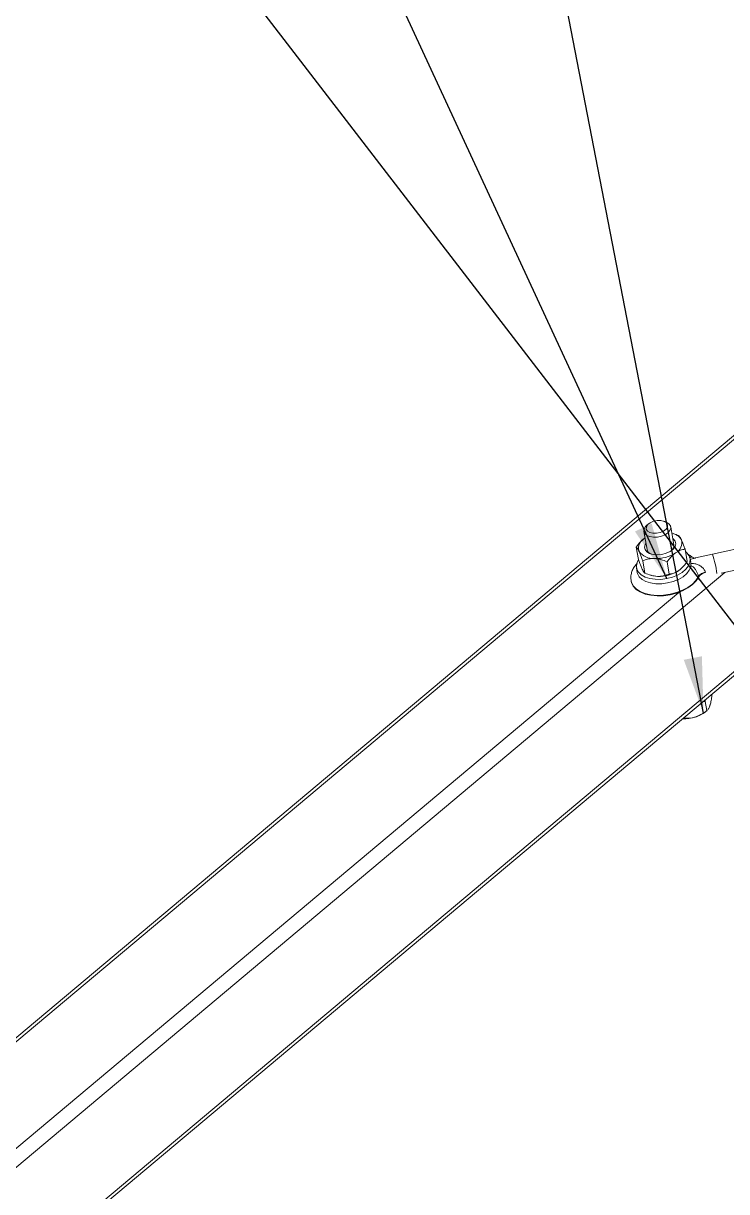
# Model space of a CAD drawing. Header units: millimetres. Extents: x 15 to 589, y 5 to 415.
# Drawn here: x 155.4 to 196.7, y 244.8 to 313.5 of the extents above; entities that cross this region are included whole.
import ezdxf

# ---------------------------------------------------------------- set-up
doc = ezdxf.new("R2010")
doc.units = ezdxf.units.MM
doc.dimstyles.new('SLDDIMSTYLE0', dxfattribs={"dimtxt": 0.18, "dimasz": 3.302, "dimexe": 0, "dimexo": 0.0625, "dimgap": 0, "dimtad": 0, "dimtih": 1, "dimtoh": 1, "dimdec": 0, "dimrnd": 1e-09, "dimzin": 0, "dimdsep": 46, "dimtxsty": 'Standard', "dimsah": 1, "dimcen": 0.09, "dimadec": 0, "dimazin": 0, "dimtfac": 3.302, "dimtdec": 0, "dimtofl": 0, "dimtmove": 0, "dimatfit": 3, "dimfxl": 1, "dimfrac": 2, "dimtolj": 1, "dimtzin": 0, "dimarcsym": 0})

msp = doc.modelspace()

# ---------------------------------------------------------------- linework, layer by layer
at = {"color": 7, "linetype": 'Continuous', "lineweight": 15}
for p, q in [((201.81, 293.214), (66.277, 179.478)), ((193.13, 284.2), (193.008, 284.245)), ((191.842, 283.641), (192.03, 282.576)), ((192.116, 284.087), (192.016, 284.004)), ((193.606, 282.854), (193.418, 283.919)), ((193.71, 283.466), (193.612, 283.502)), ((193.881, 283.398), (193.708, 283.462)), ((80.242, 177.076), (205.855, 282.488)), ((191.393, 282.72), (191.521, 281.998)), ((194.262, 282.596), (194.389, 281.874)), ((195.865, 282.299), (194.875, 282.083)), ((198.229, 282.816), (195.865, 282.299)), ((191.408, 281.496), (191.453, 281.239)), ((191.775, 281.918), (191.902, 281.196)), ((193.209, 281.856), (193.336, 281.134)), ((194.598, 281.834), (194.559, 282.052)), ((196.392, 281.186), (198.485, 281.644)), ((192.072, 281.128), (192.171, 281.092)), ((195.048, 280.962), (195.043, 280.994)), ((195.451, 281.249), (195.454, 281.232)), ((191.094, 280.745), (191.099, 280.712)), ((195.83, 274.076), (195.843, 274.004)), ((195.32, 273.648), (195.442, 273.641)), ((195.442, 273.641), (195.462, 273.767)), ((195.442, 273.641), (195.535, 273.112)), ((195.456, 273.044), (195.559, 273.131)), ((195.556, 273.134), (195.535, 273.112))]:
    msp.add_line(p, q, dxfattribs=at)
at = {"color": 8, "linetype": 'Continuous', "lineweight": 15}
for p, q in [((202, 293.144), (66.468, 179.408)), ((80.231, 177.296), (205.485, 282.407)), ((196.607, 281.233), (78.744, 182.325)), ((80.011, 184.496), (193.889, 280.06))]:
    msp.add_line(p, q, dxfattribs=at)
at = {"color": 7, "linetype": 'Continuous', "lineweight": 15, "flags": 128}
for points in [[(192.803, 283.577), (192.998, 283.66), (193.145, 283.774), (193.227, 283.903), (193.235, 284.034), (193.167, 284.149), (193.031, 284.235), (192.844, 284.282), (192.629, 284.284), (192.411, 284.241), (192.217, 284.157), (192.07, 284.044), (191.988, 283.914), (191.98, 283.784), (192.048, 283.668), (192.184, 283.582), (192.37, 283.535), (192.586, 283.533), (192.803, 283.577)], [(192.875, 283.365), (192.642, 283.315), (192.408, 283.306), (192.194, 283.34), (192.019, 283.412), (191.897, 283.518), (191.841, 283.646), (191.855, 283.787), (191.938, 283.927), (192.016, 284.004)], [(193.13, 284.2), (193.16, 284.189), (193.31, 284.099), (193.399, 283.98), (193.421, 283.844), (193.372, 283.703), (193.257, 283.568), (193.086, 283.452), (192.875, 283.365)], [(193.689, 283.062), (193.72, 282.912), (193.676, 282.755), (193.56, 282.603), (193.384, 282.468), (193.16, 282.362), (192.906, 282.293), (192.644, 282.267), (192.395, 282.285), (192.178, 282.347), (192.012, 282.447), (191.909, 282.577), (191.879, 282.727), (191.923, 282.884), (191.964, 282.95)], [(193.54, 283.228), (193.587, 283.192), (193.689, 283.062)], [(191.516, 281.954), (191.449, 281.827), (191.401, 281.622), (191.426, 281.423), (191.524, 281.242), (191.691, 281.085), (191.918, 280.96), (192.195, 280.873), (192.508, 280.829), (192.844, 280.828), (193.187, 280.872), (193.52, 280.958), (193.827, 281.083), (194.096, 281.239), (194.312, 281.421), (194.467, 281.619), (194.551, 281.824), (194.563, 282.027), (194.501, 282.219), (194.368, 282.389), (194.287, 282.456)], [(191.453, 281.239), (191.471, 281.166), (191.57, 280.984), (191.736, 280.827), (191.963, 280.703), (192.24, 280.616), (192.554, 280.571), (192.89, 280.571), (193.232, 280.615), (193.565, 280.701), (193.873, 280.825), (194.141, 280.982), (194.358, 281.163), (194.512, 281.362), (194.597, 281.567), (194.608, 281.77), (194.605, 281.795)]]:
    msp.add_lwpolyline(points, dxfattribs=at)
at = {"color": 8, "linetype": 'Continuous', "lineweight": 15, "flags": 128}
for points in [[(195.043, 280.994), (194.9, 280.766), (194.691, 280.549), (194.424, 280.353), (194.109, 280.184), (193.756, 280.049), (193.379, 279.952), (192.992, 279.898), (192.609, 279.888), (192.245, 279.922), (191.911, 279.999), (191.622, 280.117), (191.387, 280.272), (191.215, 280.456), (191.113, 280.664), (191.094, 280.741)], [(191.099, 280.712), (191.119, 280.632), (191.221, 280.424), (191.393, 280.239), (191.628, 280.085), (191.917, 279.967), (192.25, 279.89), (192.615, 279.855), (192.998, 279.866), (193.385, 279.92), (193.761, 280.017), (194.114, 280.152), (194.43, 280.321), (194.697, 280.517), (194.906, 280.733), (195.048, 280.962)]]:
    msp.add_lwpolyline(points, dxfattribs=at)
at = {"color": 7, "linetype": 'Continuous', "lineweight": 15}
for centre, radius, start, end in [((193.341, 282.732), 0.822, 31.28303, 79.93417), ((192.171, 282.671), 0.644, 115.68561, 197.20398), ((193.239, 282.813), 0.368, 308.49076, 6.32147), ((193.428, 282.968), 0.644, 295.68561, 17.20398), ((192.391, 283.066), 1.021, 215.04903, 274.05825), ((192.393, 282.668), 0.375, 194.21167, 250.96534), ((192.564, 284.129), 2.083, 267.22156, 303.27843), ((192.693, 282.577), 1.574, 250.59962, 268.32455), ((192.748, 283.084), 2.083, 267.22156, 303.27843), ((195.527, 280.672), 0.582, 97.54244, 146.36643), ((195.54, 280.663), 0.575, 98.58746, 148.63296), ((194.208, 274.83), 2.195, 267.58383, 287.1854), ((194.392, 274.359), 1.692, 285.96359, 308.98812)]:
    msp.add_arc(centre, radius, start, end, dxfattribs=at)
at = {"color": 8, "linetype": 'Continuous', "lineweight": 15}
msp.add_arc((191.753, 280.76), 4.391, 5.38689, 20.52546, dxfattribs=at)
at = {"color": 7, "linetype": 'Continuous', "lineweight": 15}
for points, knots in [([(191.892, 283.251), (191.801, 283.177), (191.62, 283.029), (191.469, 282.822), (191.393, 282.72)], [0, 0, 0, 0, 0.503997, 1, 1, 1, 1]), ([(194.043, 283.159), (194.004, 283.232), (193.942, 283.349), (193.898, 283.385), (193.881, 283.398)], [0, 0, 0, 0, 0.627353, 1, 1, 1, 1]), ([(194.262, 282.596), (194.246, 282.642), (194.175, 282.844), (194.1, 283.039), (194.047, 283.15), (194.043, 283.159)], [0, 0, 0, 0, 0.212264, 0.940589, 1, 1, 1, 1]), ([(191.393, 282.72), (191.41, 282.706), (191.454, 282.671), (191.516, 282.554), (191.555, 282.48)], [0, 0, 0, 0, 0.372647, 1, 1, 1, 1]), ([(191.555, 282.48), (191.559, 282.472), (191.612, 282.361), (191.688, 282.166), (191.758, 281.963), (191.775, 281.918)], [0, 0, 0, 0, 0.0594112, 0.7877359, 1, 1, 1, 1]), ([(193.209, 281.856), (193.274, 281.944), (193.407, 282.124), (193.582, 282.296), (193.685, 282.372), (193.707, 282.388)], [0, 0, 0, 0, 0.432383, 0.879551, 1, 1, 1, 1]), ([(193.707, 282.388), (193.801, 282.443), (193.988, 282.554), (194.171, 282.582), (194.262, 282.596)], [0, 0, 0, 0, 0.503997, 1, 1, 1, 1]), ([(194.676, 282.137), (194.654, 282.157), (194.575, 282.227), (194.476, 282.274), (194.406, 282.307)], [0, 0, 0, 0, 0.289079, 1, 1, 1, 1]), ([(194.875, 282.083), (194.876, 282.083), (194.881, 282.085), (194.855, 282.079), (194.789, 282.084), (194.704, 282.119), (194.684, 282.14), (194.682, 282.142)], [0, 0, 0, 0, 0.021365, 0.227042, 0.561115, 0.953202, 1, 1, 1, 1]), ([(191.452, 281.776), (191.395, 281.713), (191.277, 281.58), (191.157, 281.352), (191.087, 281.109), (191.067, 280.9), (191.094, 280.781), (191.103, 280.74)], [0, 0, 0, 0, 0.217011, 0.450786, 0.673531, 0.889763, 1, 1, 1, 1]), ([(191.74, 281.435), (191.696, 281.537), (191.625, 281.7), (191.549, 281.917), (191.521, 281.998)], [0, 0, 0, 0, 0.627353, 1, 1, 1, 1]), ([(191.775, 281.918), (191.866, 281.951), (192.052, 282.019), (192.292, 282.053), (192.433, 282.049), (192.463, 282.048)], [0, 0, 0, 0, 0.432383, 0.879551, 1, 1, 1, 1]), ([(192.463, 282.048), (192.591, 282.034), (192.845, 282.004), (193.088, 281.905), (193.209, 281.856)], [0, 0, 0, 0, 0.503997, 1, 1, 1, 1]), ([(194.389, 281.874), (194.324, 281.786), (194.191, 281.606), (194.017, 281.434), (193.913, 281.358), (193.891, 281.342)], [0, 0, 0, 0, 0.432383, 0.879551, 1, 1, 1, 1]), ([(191.902, 281.196), (191.892, 281.203), (191.851, 281.236), (191.795, 281.319), (191.744, 281.427), (191.74, 281.435)], [0, 0, 0, 0, 0.2122641, 0.9405888, 1, 1, 1, 1]), ([(192.647, 281.003), (192.52, 281.018), (192.266, 281.047), (192.023, 281.147), (191.902, 281.196)], [0, 0, 0, 0, 0.503997, 1, 1, 1, 1]), ([(193.336, 281.134), (193.245, 281.1), (193.058, 281.032), (192.818, 280.999), (192.677, 281.002), (192.647, 281.003)], [0, 0, 0, 0, 0.432383, 0.879551, 1, 1, 1, 1]), ([(193.891, 281.342), (193.797, 281.287), (193.61, 281.176), (193.427, 281.148), (193.336, 281.134)], [0, 0, 0, 0, 0.503997, 1, 1, 1, 1]), ([(195.843, 274.004), (195.829, 273.906), (195.799, 273.704), (195.754, 273.507), (195.724, 273.416), (195.717, 273.397)], [0, 0, 0, 0, 0.432383, 0.879551, 1, 1, 1, 1]), ([(195.717, 273.397), (195.689, 273.323), (195.653, 273.231), (195.613, 273.193), (195.605, 273.185)], [0, 0, 0, 0, 0.795689, 1, 1, 1, 1]), ([(194.857, 272.733), (194.845, 272.729), (194.659, 272.673), (194.418, 272.651), (194.204, 272.67), (194.16, 272.674)], [0, 0, 0, 0, 0.049917, 0.802411, 1, 1, 1, 1]), ([(195.535, 273.112), (195.458, 273.053), (195.252, 272.894), (195.009, 272.795), (194.857, 272.733)], [0, 0, 0, 0, 0.371084, 1, 1, 1, 1])]:
    msp.add_open_spline(points, degree=3, knots=knots, dxfattribs=at)
at = {"color": 8, "linetype": 'Continuous', "lineweight": 15}
for points, knots in [([(194.517, 282.073), (194.52, 282.075), (194.559, 282.1), (194.601, 282.14), (194.649, 282.161), (194.672, 282.145), (194.679, 282.141)], [0, 0, 0, 0, 0.031414, 0.412393, 0.822469, 1, 1, 1, 1]), ([(194.875, 282.083), (194.814, 282.066), (194.719, 282.041), (194.608, 282.008), (194.569, 281.996)], [0, 0, 0, 0, 0.645802, 1, 1, 1, 1]), ([(194.576, 281.758), (194.614, 281.761), (194.699, 281.768), (194.876, 281.743), (195.078, 281.673), (195.272, 281.544), (195.391, 281.41), (195.439, 281.309), (195.448, 281.261), (195.451, 281.249)], [0, 0, 0, 0, 0.102513, 0.229737, 0.482243, 0.678382, 0.844995, 0.959367, 1, 1, 1, 1]), ([(195.043, 280.994), (195.032, 281.041), (195.01, 281.137), (194.937, 281.298), (194.837, 281.457), (194.734, 281.566), (194.651, 281.623), (194.616, 281.631), (194.61, 281.633)], [0, 0, 0, 0, 0.189488, 0.386818, 0.606895, 0.866014, 0.975831, 1, 1, 1, 1]), ([(195.043, 280.815), (195.046, 280.822), (195.06, 280.85), (195.058, 280.905), (195.05, 280.954), (195.048, 280.962)], [0, 0, 0, 0, 0.225767, 0.872964, 1, 1, 1, 1])]:
    msp.add_open_spline(points, degree=3, knots=knots, dxfattribs=at)

# ---------------------------------------------------------------- leaders
at = {"color": 7, "linetype": 'Continuous', "lineweight": 0}
for points in [[(243.951, 217.305), (148.797, 341.046)], [(193.197, 280.874), (165.596, 340.495)], [(195.347, 272.962), (182.32, 340.138)]]:
    msp.add_leader(points, dimstyle='SLDDIMSTYLE0', dxfattribs=at)

doc.saveas('drawing.dxf')
